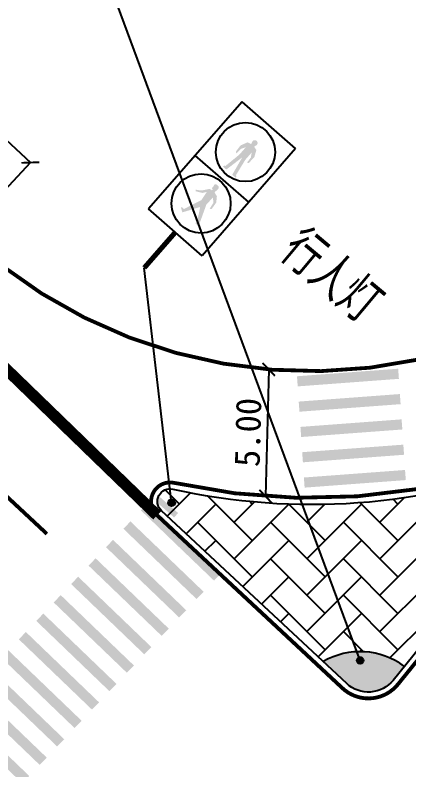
# Model space of a CAD drawing. Header units: millimetres. Extents: x 67546 to 67853, y 50657 to 50921.
# Drawn here: x 67680.95 to 67696.48, y 50791.19 to 50820.94 of the extents above; entities that cross this region are included whole.
import ezdxf

# ---------------------------------------------------------------- set-up
doc = ezdxf.new("R2010")
doc.units = ezdxf.units.MM
doc.linetypes.add('JTSS01', pattern=[6, 2, -4])
doc.linetypes.add('JTSS02', pattern=[2, 1, -1])
for name, color, linetype in [('@-交通信号', 7, 'Continuous'), ('@-设计标注', 7, 'Continuous'), ('@-路面边线', 7, 'Continuous'), ('@-辅助设计', 4, 'Continuous'), ('@-隔离岛', 3, 'Continuous')]:
    doc.layers.add(name, color=color, linetype=linetype)
doc.layers.add('@-道路标线', color=7, linetype='Continuous', lineweight=0)
doc.layers.get('0').off()
doc.layers.get('@-辅助设计').off()
doc.styles.add('--黑体', font='simhei.ttf')
doc.styles.add('宋体', font='')
doc.styles.get('宋体').set_extended_font_data('SimSun')
doc.dimstyles.new('标志标注', dxfattribs={"dimtxt": 1, "dimasz": 0.5, "dimexe": 0, "dimexo": 0, "dimgap": 0.25, "dimtad": 1, "dimzin": 0, "dimdsep": 46, "dimtxsty": '--黑体', "dimblk": 'ARCHTICK', "dimcen": 0.09, "dimadec": 0, "dimazin": 0, "dimtfac": 1, "dimtix": 1, "dimtmove": 1, "dimatfit": 0, "dimfxl": 1, "dimtolj": 1, "dimtzin": 0, "dimarcsym": 0})

# ---------------------------------------------------------------- blocks, each defined once
blk = doc.blocks.new('A$C4D5C2BD2')
at = {"layer": '@-交通信号', "linetype": 'ByBlock', "lineweight": -3}
blk.add_hatch(color=14, dxfattribs=at).paths.add_polyline_path([(0.557, 0.515, 1), (0.292, 0.515, 1)])
h = blk.add_hatch(color=14, dxfattribs=at)
edge = h.paths.add_edge_path()
edge.add_line((0.981, 0.31), (0.905, 0.534))
edge.add_line((0.905, 0.534), (0.001, 0.223))
edge.add_line((0.001, 0.223), (0.077, 0))
edge.add_line((0.077, 0), (0.981, 0.31))
at = {"layer": '@-交通信号', "color": 14}
blk.add_circle((0.425, 0.515, 363.651), 0.132, dxfattribs=at)
blk = doc.blocks.new('A$C3CD052C4')
at = {"layer": '@-交通信号'}
h = blk.add_hatch(color=256, dxfattribs=at)
h.paths.add_polyline_path([(0.198, 4.356), (0.304, 4.182), (0.32, 3.934), (0.381, 3.967), (0.401, 4.276), (0.275, 4.548), (0.121, 4.589), (0.137, 4.65), (0.157, 4.715), (0.141, 4.776), (0.1, 4.814), (0.043, 4.83), (-0.015, 4.814), (-0.055, 4.776), (-0.071, 4.715), (-0.051, 4.65), (-0.035, 4.589), (-0.19, 4.548), (-0.316, 4.276), (-0.295, 3.967), (-0.234, 3.934), (-0.218, 4.182), (-0.113, 4.356), (-0.113, 3.967), (-0.234, 3.267), (-0.279, 3.257), (-0.291, 3.19), (-0.113, 3.19), (0.043, 3.967), (0.198, 3.19), (0.377, 3.19), (0.365, 3.257), (0.32, 3.267), (0.198, 3.967)])
h.paths.add_polyline_path([(-0.061, 1.636), (-0.348, 0.921), (-0.458, 0.919), (-0.477, 0.887), (-0.307, 0.779), (0.082, 1.403), (0.39, 0.855), (0.361, 0.823), (0.365, 0.797), (0.408, 0.779), (0.506, 0.859), (0.201, 1.639), (0.216, 2.02), (0.368, 1.86), (0.408, 1.596), (0.474, 1.636), (0.445, 1.947), (0.303, 2.15), (0.133, 2.208), (0.125, 2.252, 0.207228), (0.135, 2.45, 0.071106), (0.119, 2.472, 0.097589), (0.103, 2.484, 0.022233), (0.085, 2.492, 0.040799), (0.074, 2.494, 0.045979), (0.046, 2.497, 0.036358), (0.01, 2.494, 0.028309), (-0.009, 2.491, 0.024691), (-0.031, 2.484, 0.079385), (-0.056, 2.47, 0.12435), (-0.067, 2.455, 0.081145), (-0.072, 2.435, 0.069556), (-0.07, 2.412, 0.00473), (-0.068, 2.402, 0.009011), (-0.067, 2.397, 0.057142), (-0.061, 2.381, -0.068241), (-0.056, 2.368, -0.124353), (-0.057, 2.348, 0.089456), (-0.06, 2.321, 0.014819), (-0.058, 2.301, -0.022419), (-0.056, 2.28, 0.042847), (-0.056, 2.27, 0.182875), (-0.054, 2.264, 0.101619), (-0.045, 2.259, 0.029922), (-0.002, 2.249), (-0.002, 2.204), (-0.11, 2.179), (-0.181, 2.086), (-0.291, 1.94), (-0.331, 1.904), (-0.506, 1.794), (-0.453, 1.754), (-0.263, 1.853), (-0.216, 1.878), (-0.11, 2.021)])
for p, q in [((-1.402, 5.609), (-1.402, 0)), ((1.402, 5.609), (-1.402, 5.609)), ((1.402, 5.609), (1.402, 0)), ((1.402, 2.805), (-1.402, 2.805)), ((1.402, 0), (-1.402, 0))]:
    blk.add_line(p, q, dxfattribs=at)
at = {"layer": '@-交通信号', "color": 1}
blk.add_circle((0, 4.207), 1.166, dxfattribs=at)
at = {"layer": '@-交通信号', "color": 3}
blk.add_circle((0.016, 1.53), 1.166, dxfattribs=at)
blk = doc.blocks.new('A$C42B20481')
at = {"layer": '@-交通信号', "linetype": 'ByBlock', "lineweight": -3}
for points in [[(0.132, 0, 1), (-0.132, 0, 1)], [(0.461, -0.373), (0.46, -0.137), (-0.496, -0.139), (-0.495, -0.375)]]:
    blk.add_hatch(color=14, dxfattribs=at).paths.add_polyline_path(points)
at = {"layer": '@-交通信号', "color": 14}
blk.add_circle((0, 0), 0.132, dxfattribs=at)
blk = doc.blocks.new('A$C5D3B22B4')
at = {"layer": '@-交通信号'}
for p, q in [((0.441, 17.242), (1.178, 17.242)), ((0.441, 17.242), (0.441, 16.724)), ((1.178, 17.074), (0.441, 17.074)), ((1.105, 17.242), (0.515, 17.242)), ((1.105, 17.242), (0.515, 17.242)), ((0.515, 17.242), (0.515, 17.242)), ((0.515, 17.242), (0.515, 17.242)), ((0.515, 17.242), (0.515, 17.242)), ((1.178, 17.242), (1.178, 0.081)), ((0.115, 16.703), (0.115, 15.694)), ((0.115, 16.703), (0.25, 16.703)), ((0.182, 16.703), (0.182, 15.694)), ((0.25, 16.703), (0.81, 16.764)), ((0.25, 16.703), (0.25, 15.694)), ((0.81, 16.764), (0.81, 15.512)), ((0.81, 15.511), (0.81, 16.694)), ((-19.019, 16.368), (-19.33, 16.367)), ((-13.857, 16.384), (-19.019, 16.368)), ((-6.759, 16.405), (-13.857, 16.384)), ((0.115, 16.441), (-6.759, 16.405)), ((-0.022, 16.635), (-0.628, 16.498)), ((-0.628, 16.498), (-0.628, 16.439)), ((0.115, 16.635), (-0.022, 16.635)), ((-0.627, 16.22), (-0.627, 16.177)), ((-0.627, 16.22), (0.115, 16.22)), ((-0.627, 16.177), (0.115, 16.177)), ((-19.019, 16.015), (-19.294, 16.017)), ((-13.854, 16.004), (-19.019, 16.015)), ((-6.759, 15.99), (-13.854, 16.004)), ((0.115, 15.955), (-6.759, 15.99)), ((-0.628, 15.957), (-0.628, 15.91)), ((-0.022, 15.773), (-0.628, 15.91)), ((0.115, 15.773), (-0.022, 15.773)), ((0.115, 15.694), (0.25, 15.694)), ((0.515, 15.504), (0.25, 15.694)), ((0.441, 15.556), (0.441, 0.081)), ((0.515, 15.504), (0.81, 15.504)), ((0.89, 9.581), (1.212, 9.581)), ((0.891, 9.578), (1.215, 9.578)), ((1.178, 4.32), (0.441, 4.32)), ((1.178, 3.24), (0.441, 3.24)), ((1.176, 3.066), (1.299, 3.066)), ((1.299, 3.066), (1.299, 1.941)), ((1.03, 2.16), (0.441, 2.16)), ((1.178, 2.16), (0.441, 2.16)), ((1.176, 2.161), (0.444, 2.161)), ((1.028, 2.161), (0.444, 2.161)), ((1.176, 1.941), (1.299, 1.941)), ((1.178, 1.08), (0.441, 1.08)), ((0.281, 0.819), (0.12, 0.215)), ((0.367, 0.819), (0.281, 0.819)), ((0.441, 0.81), (0.354, 0.81)), ((0.444, 0.819), (0.358, 0.819)), ((0.382, 0.81), (0.436, 0.81)), ((0.711, 0.819), (0.754, 0.819)), ((0.711, 0.81), (0.755, 0.81)), ((0.788, 0.819), (0.788, 0.081)), ((0.788, 0.819), (0.831, 0.819)), ((0.831, 0.819), (0.831, 0.081)), ((1.03, 0.81), (1.084, 0.81)), ((1.176, 0.819), (1.285, 0.819)), ((1.178, 0.81), (1.288, 0.81)), ((1.253, 0.819), (1.362, 0.819)), ((1.362, 0.819), (1.523, 0.215)), ((0, 0.081), (1.62, 0.081)), ((0, 0.081), (0, 0)), ((0, 0), (1.62, 0)), ((0.12, 0.215), (0.12, 0.081)), ((1.523, 0.215), (1.523, 0.081)), ((1.62, 0.081), (1.62, 0))]:
    blk.add_line(p, q, dxfattribs=at)
blk = doc.blocks.new('*U54')
at = {"layer": '@-路面边线'}
h = blk.add_hatch(color=256, dxfattribs=at)
h.dxf.hatch_style = 1
h.paths.add_polyline_path([(0.885, -3.999), (0.915, 0.001), (0.515, 0.004), (0.485, -3.996)])
blk = doc.blocks.new('*U55')
at = {"layer": '@-辅助设计', "color": 0, "linetype": 'ByBlock', "lineweight": -2, "transparency": 16777216}
for p, rotation in [((67685.555, 50801.044), 46.57920475431663), ((67684.867, 50800.318), 46.57920475431663), ((67684.18, 50799.592), 46.57920475431663), ((67683.493, 50798.865), 46.57920475433915), ((67682.805, 50798.139), 46.57920475431663), ((67682.118, 50797.413), 46.57920475433915), ((67681.431, 50796.686), 46.57920475431663), ((67680.743, 50795.96), 46.57920475433915), ((67680.056, 50795.234), 46.57920475431663), ((67679.369, 50794.507), 46.57920475433077), ((67678.681, 50793.781), 46.57920475434659), ((67677.994, 50793.055), 46.57920475433915), ((67677.306, 50792.328), 46.57920475434659), ((67676.619, 50791.602), 46.57920475433915), ((67675.932, 50790.876), 46.57920475434659), ((67675.244, 50790.149), 46.57920475433915), ((67674.557, 50789.423), 46.57920475431663), ((67673.87, 50788.697), 46.57920475433915), ((67673.182, 50787.97), 46.57920475434659), ((67672.495, 50787.244), 46.57920475433915), ((67671.808, 50786.518), 46.57920475434659)]:
    blk.add_blockref('*U54', p, dxfattribs=dict(at, rotation=rotation))
blk = doc.blocks.new('*U65')
at = {"layer": '@-路面边线'}
h = blk.add_hatch(color=256, dxfattribs=at)
h.dxf.hatch_style = 1
h.paths.add_polyline_path([(0.091, 2.053), (0.117, -1.947), (0.517, -1.945), (0.491, 2.055)])
blk = doc.blocks.new('*U66')
at = {"layer": '@-辅助设计', "color": 0, "linetype": 'ByBlock', "lineweight": -2, "transparency": 16777216, "rotation": 273.8880896256344}
for p in [(67693.997, 50806.955), (67694.065, 50805.957), (67694.133, 50804.959), (67694.201, 50803.962), (67694.269, 50802.964)]:
    blk.add_blockref('*U65', p, dxfattribs=at)
blk = doc.blocks.new('_ARCHTICK')
at = {"color": 0, "linetype": 'ByBlock', "const_width": 0.15}
blk.add_lwpolyline([(-0.5, -0.5), (0.5, 0.5)], dxfattribs=at)
blk = doc.blocks.new('*D76')
at = {"layer": '@-设计标注', "color": 0, "lineweight": -2, "transparency": 16777216}
for p, q in [((67667.974, 50822.565), (67670.581, 50825.361)), ((67670.581, 50825.361), (67681.552, 50815.131)), ((67678.944, 50812.335), (67681.552, 50815.131))]:
    blk.add_line(p, q, dxfattribs=at)
at = {"layer": 'Defpoints', "color": 0, "transparency": 16777216}
for p in [(67667.974, 50822.565), (67681.552, 50815.131), (67678.944, 50812.335)]:
    blk.add_point(p, dxfattribs=at)
at = {"layer": '@-设计标注', "color": 0, "lineweight": -2, "transparency": 16777216, "xscale": 0.5, "yscale": 0.5, "zscale": 0.5}
for p, rotation in [((67670.581, 50825.361), 137.000000000727), ((67681.552, 50815.131), 317.000000000727)]:
    blk.add_blockref('_ARCHTICK', p, dxfattribs=dict(at, rotation=rotation))
at = {"layer": '@-设计标注', "color": 0, "transparency": 16777216, "insert": (67676.582, 50820.799), "char_height": 1, "attachment_point": 5, "rotation": 317, "style": '--黑体'}
blk.add_mtext('\\A1;15.00', dxfattribs=at)
blk = doc.blocks.new('*D99')
at = {"layer": '@-设计标注', "color": 0, "lineweight": -2, "transparency": 16777216}
blk.add_line((67690.95, 50806.974), (67690.82, 50801.975), dxfattribs=at)
at = {"layer": 'Defpoints', "color": 0, "transparency": 16777216}
for p in [(67690.95, 50806.974), (67690.82, 50801.975), (67690.82, 50801.975)]:
    blk.add_point(p, dxfattribs=at)
at = {"layer": '@-设计标注', "color": 0, "lineweight": -2, "transparency": 16777216, "xscale": 0.5, "yscale": 0.5, "zscale": 0.5}
for p, rotation in [((67690.95, 50806.974), 88.50454688075823), ((67690.82, 50801.975), 268.5045468807583)]:
    blk.add_blockref('_ARCHTICK', p, dxfattribs=dict(at, rotation=rotation))
at = {"layer": '@-设计标注', "color": 0, "transparency": 16777216, "insert": (67690.13, 50804.494), "char_height": 1, "attachment_point": 5, "rotation": 88.5045, "style": '--黑体'}
blk.add_mtext('\\A1;5.00', dxfattribs=at)

msp = doc.modelspace()

# ---------------------------------------------------------------- hatches: boundary and pattern name
at = {"layer": '@-隔离岛'}
h = msp.add_hatch(dxfattribs=at)
h.set_pattern_fill('GRASS', color=256, scale=0.02, angle=-2e-09, style=0)
h.paths.add_polyline_path([(67714.479, 50777.86), (67711.587, 50777.724), (67714.334, 50776.008, 0.164871), (67714.646, 50775.934), (67715.074, 50776.587, 0.037699), (67715.045, 50776.656, -0.000991), (67715.001, 50776.746), (67714.716, 50776.756, -0.982425), (67714.452, 50776.761, -1.017889), (67714.716, 50776.756), (67715.001, 50776.746, -0.012185)])
h.paths.add_polyline_path([(67702.164, 50802.519, 0.443789), (67702.05, 50803.251), (67702.018, 50803.14, -0.335216), (67702.115, 50803.012, -1), (67701.85, 50803.012, -0.497885), (67702.018, 50803.14), (67702.05, 50803.251, 0.240323), (67701.598, 50803.301, -0.024032), (67699.292, 50802.55), (67700.022, 50799.874)])
h.paths.add_polyline_path([(67696.296, 50795.272, 0.172696), (67694.424, 50795.848), (67694.505, 50795.631, -0.522341), (67694.683, 50795.507, -1), (67694.418, 50795.507, -0.313767), (67694.505, 50795.631), (67694.424, 50795.848, 0.120406), (67693.094, 50795.461), (67694.025, 50794.592, 0.434812), (67695.849, 50794.72)])
h.paths.add_polyline_path([(67685.354, 50765.194), (67682.296, 50761.676, 0.668931), (67682.709, 50760.849), (67682.794, 50761.702, -0.385397), (67682.675, 50761.834, -1), (67682.939, 50761.834, -0.44363), (67682.794, 50761.702), (67682.709, 50760.849, 0.084318), (67682.871, 50760.889, -0.025979), (67686.305, 50762.167)])
h.paths.add_polyline_path([(67691.078, 50770.493, 0.368919), (67689.794, 50770.301, 0.290435), (67691.404, 50769.603, -0.04918), (67691.401, 50769.629, -0.870083), (67691.661, 50769.665, 0.070903), (67692.075, 50769.87)])
h.paths.add_polyline_path([(67671.276, 50786.683), (67670.18, 50787.705, 0.794168), (67669.371, 50787.161, -0.013644), (67669.889, 50785.68)])
h.paths.add_polyline_path([(67670.477, 50786.732, -1), (67670.742, 50786.732, -1)], flags=16)
h.paths.add_polyline_path([(67669.648, 50787.335, -1), (67669.913, 50787.335, -1)], flags=16)
h = msp.add_hatch(dxfattribs=at)
h.set_pattern_fill('AR-HBONE', color=30, scale=0.01, angle=-2e-09, style=0)
h.paths.add_polyline_path([(67700.022, 50799.874), (67699.292, 50802.55, -0.121846), (67687.169, 50802.259, 0.763986), (67686.719, 50801.405), (67693.094, 50795.461, -0.299326), (67696.296, 50795.272)])

# ---------------------------------------------------------------- linework, layer by layer
at = {"layer": '@-交通信号'}
msp.add_line((67694.551, 50795.507), (67683.893, 50824.288), dxfattribs=at)
at = {"layer": '@-交通信号', "linetype": 'Continuous', "lineweight": -3}
msp.add_line((67687.12, 50801.724), (67686.041, 50810.982), dxfattribs=at)
at = {"layer": '@-交通信号', "const_width": 0.2, "flags": 128}
msp.add_lwpolyline([(67687.261, 50812.378), (67686.041, 50810.982)], dxfattribs=at)
at = {"layer": '@-道路标线', "color": 7, "linetype": 'JTSS01', "const_width": 0.15, "flags": 128}
msp.add_lwpolyline([(67682.199, 50800.494), (67631.004, 50848.235)], dxfattribs=at)
at = {"layer": '@-道路标线', "color": 7, "linetype": 'Continuous', "const_width": 0.15, "flags": 128}
msp.add_lwpolyline([(67677.267, 50813.912), (67678.944, 50812.335, 0.438672), (67708.122, 50814.372), (67709.187, 50815.7)], format="xyb", dxfattribs=at)
at = {"layer": '@-道路标线', "color": 7, "linetype": 'JTSS02', "ltscale": 1.5, "const_width": 0.45, "flags": 128}
msp.add_lwpolyline([(67686.549, 50801.222), (67677.105, 50810.372)], dxfattribs=at)
at = {"layer": '@-道路标线', "color": 7, "linetype": 'Continuous', "const_width": 0.15, "flags": 128}
msp.add_lwpolyline([(67693.855, 50794.41), (67686.549, 50801.222, -0.763986), (67687.223, 50802.503, 0.146306), (67701.51, 50803.535, -0.765785), (67702.359, 50802.361), (67696.043, 50794.563, -0.434812)], format="xyb", close=True, dxfattribs=at)
at = {"layer": '@-隔离岛', "linetype": 'Continuous', "flags": 128}
msp.add_lwpolyline([(67694.025, 50794.592), (67686.719, 50801.405, -0.763986), (67687.169, 50802.259, 0.146306), (67701.598, 50803.301, -0.765785), (67702.164, 50802.519), (67695.849, 50794.72, -0.434812)], format="xyb", close=True, dxfattribs=at)
at = {"layer": '@-隔离岛'}
msp.add_arc((67694.551, 50792.931), 2.919, 53.2899, 119.9451, dxfattribs=at)

# ---------------------------------------------------------------- block references
at = {"layer": '@-交通信号'}
for name, p, rotation in [('A$C5D3B22B4', (67683.893, 50824.288), 48.98916963138065), ('A$C3CD052C4', (67687.261, 50812.378), 318.8469584783607), ('A$C42B20481', (67694.551, 50795.507), 48.98916963138065)]:
    msp.add_blockref(name, p, dxfattribs=dict(at, rotation=rotation))
at = {"layer": '@-交通信号', "linetype": 'Continuous', "ltscale": 2, "rotation": 299.7517912725277}
msp.add_blockref('A$C4D5C2BD2', (67686.462, 50801.837, -363.651), dxfattribs=at)
at = {"layer": '@-辅助设计'}
for name in ['*U66', '*U55']:
    msp.add_blockref(name, (0, 0), dxfattribs=at)

# ---------------------------------------------------------------- texts
at = {"layer": '@-交通信号', "style": '宋体', "width": 0.7}
msp.add_text('行人灯', height=1.5, rotation=320.116, dxfattribs=at).set_placement((67691.345, 50811.506))

# ---------------------------------------------------------------- dimensions: what is measured, and where the dimension line sits
at = {"layer": '@-设计标注'}
for p1, p2, distance, picture, middle in [((67667.974, 50822.565), (67678.944, 50812.335), 3.823, '*D76', (67676.582, 50820.799)), ((67690.95, 50806.974), (67690.82, 50801.975), 0, '*D99', (67690.13, 50804.494))]:
    dim = msp.add_aligned_dim(p1=p1, p2=p2, distance=distance, dimstyle='标志标注', dxfattribs=at)
    dim.commit()
    dim.dimension.update_dxf_attribs({"geometry": picture, "text_midpoint": middle})

doc.saveas('drawing.dxf')
